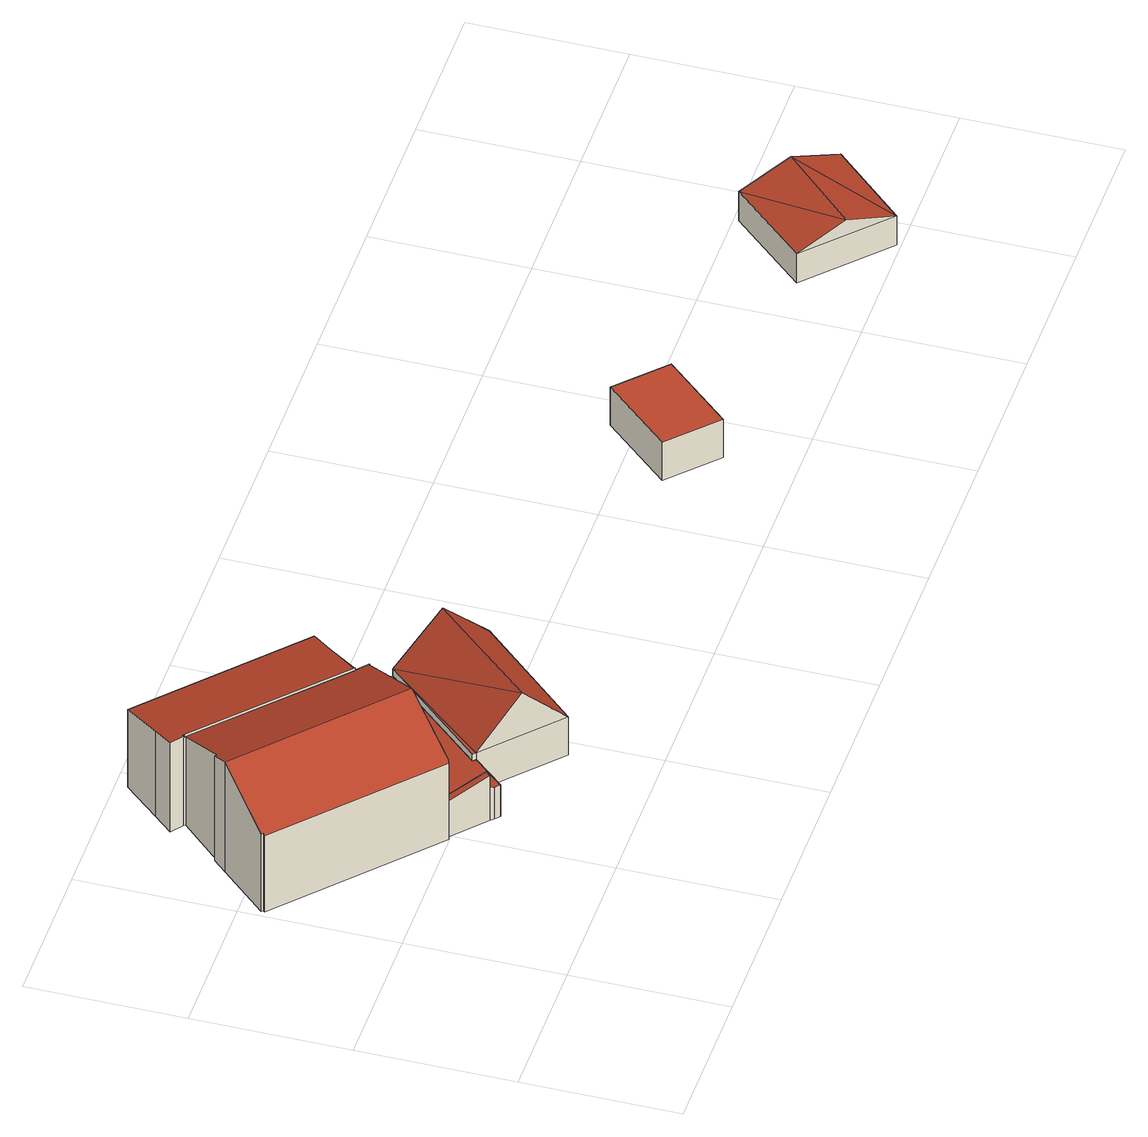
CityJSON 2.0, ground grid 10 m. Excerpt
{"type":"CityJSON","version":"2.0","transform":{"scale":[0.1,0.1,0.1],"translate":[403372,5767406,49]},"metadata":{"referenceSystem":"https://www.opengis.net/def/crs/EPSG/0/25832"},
"CityObjects":{
"building1":{"type":"Building","attributes":{"Gemeindeschluessel":"05515000","Geometrietyp2DReferenz":"3000","function":"51009_1610","roofType":"2100","measuredHeight":3.39},"geometry":[{"type":"Solid","lod":"2","boundaries":[[[[0,1,2,3]],[[4,5,1,0]],[[6,7,5,4]],[[3,2,7,6]],[[4,0,3,6]],[[1,5,7,2]]]],"semantics":{"surfaces":[{"type":"WallSurface"},{"type":"RoofSurface"},{"type":"GroundSurface"}],"values":[[0,0,0,0,1,2]]}}]},
"building2":{"type":"Building","attributes":{"Gemeindeschluessel":"05515000","Geometrietyp2DReferenz":"3000","function":"31001_1000"},"address":[{"country":"Germany","locality":"Münster","thoroughfareNumber":"78","thoroughfareName":"Im Brook"},{"country":"Germany","locality":"Münster","thoroughfareNumber":"78a","thoroughfareName":"Im Brook"}],"children":["building2-1","building2-2"]},
"building2-1":{"type":"BuildingPart","attributes":{"roofType":"5000","measuredHeight":8.44},"parents":["building2"],"geometry":[{"type":"Solid","lod":"2","boundaries":[[[[8,9,10,11]],[[12,13,14,15]],[[16,17,13,12]],[[18,19,17,16]],[[20,7,19,18]],[[21,22,7,20]],[[23,24,22,21]],[[25,26,24,23]],[[27,28,26,25]],[[29,30,28,27]],[[31,32,30,29]],[[33,34,32,31]],[[11,10,34,33]],[[27,25,23,21,20,18,29]],[[16,12,15,35,36,37,8,11,33,31,29,18]],[[9,38,39,40,14,13,17,19,7,22,24,26,28,30,32,34,10]],[[38,9,8,37]],[[38,37,36,39]],[[39,36,35,40]],[[14,40,35,15]]]],"semantics":{"surfaces":[{"type":"WallSurface"},{"type":"RoofSurface"},{"type":"GroundSurface"},{"type":"ClosureSurface"}],"values":[[0,0,0,0,0,0,0,0,0,0,0,0,0,1,1,2,3,3,3,3]]}}]},
"building2-2":{"type":"BuildingPart","attributes":{"roofType":"2100","measuredHeight":6.87},"parents":["building2"],"geometry":[{"type":"Solid","lod":"2","boundaries":[[[[36,39,36,41]],[[42,43,9,8,44]],[[45,46,43,42]],[[47,48,46,45]],[[49,50,48,47]],[[51,52,50,49]],[[53,15,14,52,51]],[[51,49,47,45,42,44,54,41,55,53]],[[39,38,9,43,46,48,50,52,14,40]],[[35,55,41,36]],[[39,40,35,36]],[[36,41,54,37]],[[38,39,36,37]],[[37,54,44,8]],[[9,38,37,8]],[[15,53,55,35]],[[40,14,15,35]]]],"semantics":{"surfaces":[{"type":"WallSurface"},{"type":"RoofSurface"},{"type":"GroundSurface"},{"type":"ClosureSurface"}],"values":[[0,0,0,0,0,0,0,1,2,0,3,0,3,0,3,0,3]]}}]},
"building3":{"type":"Building","attributes":{"Geometrietyp2DReferenz":"3000","Gemeindeschluessel":"05515000","function":"31001_2460","roofType":"2100","measuredHeight":2.94},"geometry":[{"type":"Solid","lod":"2","boundaries":[[[[56,5,57,58]],[[59,1,5,56]],[[60,2,1,59]],[[61,7,2,60]],[[62,17,7,61]],[[63,13,17,62]],[[64,14,13,63]],[[65,52,14,64]],[[66,67,52,65]],[[68,69,67,66]],[[70,71,69,68]],[[72,73,71,70]],[[74,75,73,72]],[[76,77,75,74]],[[58,57,77,76]],[[74,72,70,68,66,65,64,63,62,61,60,59,56,58,76]],[[5,1,2,7,17,13,14,52,67,69,71,73,75,77,57]]]],"semantics":{"surfaces":[{"type":"WallSurface"},{"type":"RoofSurface"},{"type":"GroundSurface"}],"values":[[0,0,0,0,0,0,0,0,0,0,0,0,0,0,0,1,2]]}}]},
"building4":{"type":"Building","attributes":{"Gemeindeschluessel":"05515000","Geometrietyp2DReferenz":"3000","function":"31001_2460","roofType":"5000","measuredHeight":6.13},"geometry":[{"type":"Solid","lod":"2","boundaries":[[[[78,73,75,79]],[[80,71,73,78]],[[81,82,71,80]],[[83,84,82,81]],[[79,75,84,83]],[[81,85,86,83]],[[86,85,80]],[[79,86,80]],[[80,78,79]],[[83,86,79]],[[80,85,81]],[[73,71,82,84,75]]]],"semantics":{"surfaces":[{"type":"WallSurface"},{"type":"RoofSurface"},{"type":"GroundSurface"}],"values":[[0,0,0,0,0,1,1,1,1,0,0,2]]}}]},
"building5":{"type":"Building","attributes":{"Gemeindeschluessel":"05515000","Geometrietyp2DReferenz":"3000","function":"51009_1611","roofType":"1000","measuredHeight":2.81},"geometry":[{"type":"Solid","lod":"2","boundaries":[[[[87,88,89,90]],[[91,92,88,87]],[[93,94,92,91]],[[90,89,94,93]],[[91,87,90,93]],[[88,92,94,89]]]],"semantics":{"surfaces":[{"type":"WallSurface"},{"type":"RoofSurface"},{"type":"GroundSurface"}],"values":[[0,0,0,0,1,2]]}}]},
"building6":{"type":"Building","attributes":{"Gemeindeschluessel":"05515000","Geometrietyp2DReferenz":"3000","function":"31001_1310","roofType":"3100","measuredHeight":3.4},"geometry":[{"type":"Solid","lod":"2","boundaries":[[[[95,96,97,98]],[[99,100,96,95]],[[101,102,100,99]],[[98,97,102,101]],[[95,103,99]],[[101,104,98]],[[104,103,95]],[[95,98,104]],[[101,99,103]],[[103,104,101]],[[96,100,102,97]]]],"semantics":{"surfaces":[{"type":"WallSurface"},{"type":"RoofSurface"},{"type":"GroundSurface"}],"values":[[0,0,0,0,0,0,1,1,1,1,2]]}}]}
},
"vertices":[
[121,85,42],[121,85,8],[101,104,8],[101,104,35],[118,82,42],[118,82,8],[97,101,35],[97,101,8],
[63,251,75],[63,251,8],[64,250,8],[64,250,75],[158,167,74],[158,167,8],[150,174,8],[150,174,74],[157,166,74],[157,166,8],[124,131,92],[124,131,8],[97,101,67],[95,100,66],[95,100,8],[2,184,66],[2,184,8],[3,185,67],[3,185,8],[2,186,67],[2,186,8],[30,216,92],[30,216,8],[38,225,88],[38,225,8],[39,224,88],[39,224,8],[150,173,74],[65,251,74],[64,252,74],[64,252,8],[65,251,8],[150,173,8],
[65,251,76],[55,257,76],[55,257,8],[63,251,76],[66,269,73],[66,269,8],[87,292,67],[87,292,8],[181,207,67],[181,207,8],[169,194,70],[169,194,8],[150,174,76],[64,252,76],[150,173,76],
[118,82,33],[120,80,8],[120,80,32],[121,85,33],[101,104,36],[97,101,36],[157,166,36],[158,167,36],[150,174,37],[169,194,37],[176,187,36],[176,187,8],[176,186,36],[176,186,8],[199,165,32],[199,165,8],[139,99,32],[139,99,8],[141,97,32],[141,97,8],[123,77,32],[123,77,8],
[139,99,37],[141,97,37],[199,165,37],[248,121,37],[248,121,8],[187,55,37],[187,55,8],[224,142,69],[164,76,69],
[478,116,36],[478,116,7],[439,73,7],[439,73,36],[508,88,36],[508,88,7],[469,45,36],[469,45,7],
[676,97,28],[676,97,6],[632,49,6],[632,49,28],[725,50,28],[725,50,6],[681,3,28],[681,3,6],[701,73,40],[656,26,40]
]}
